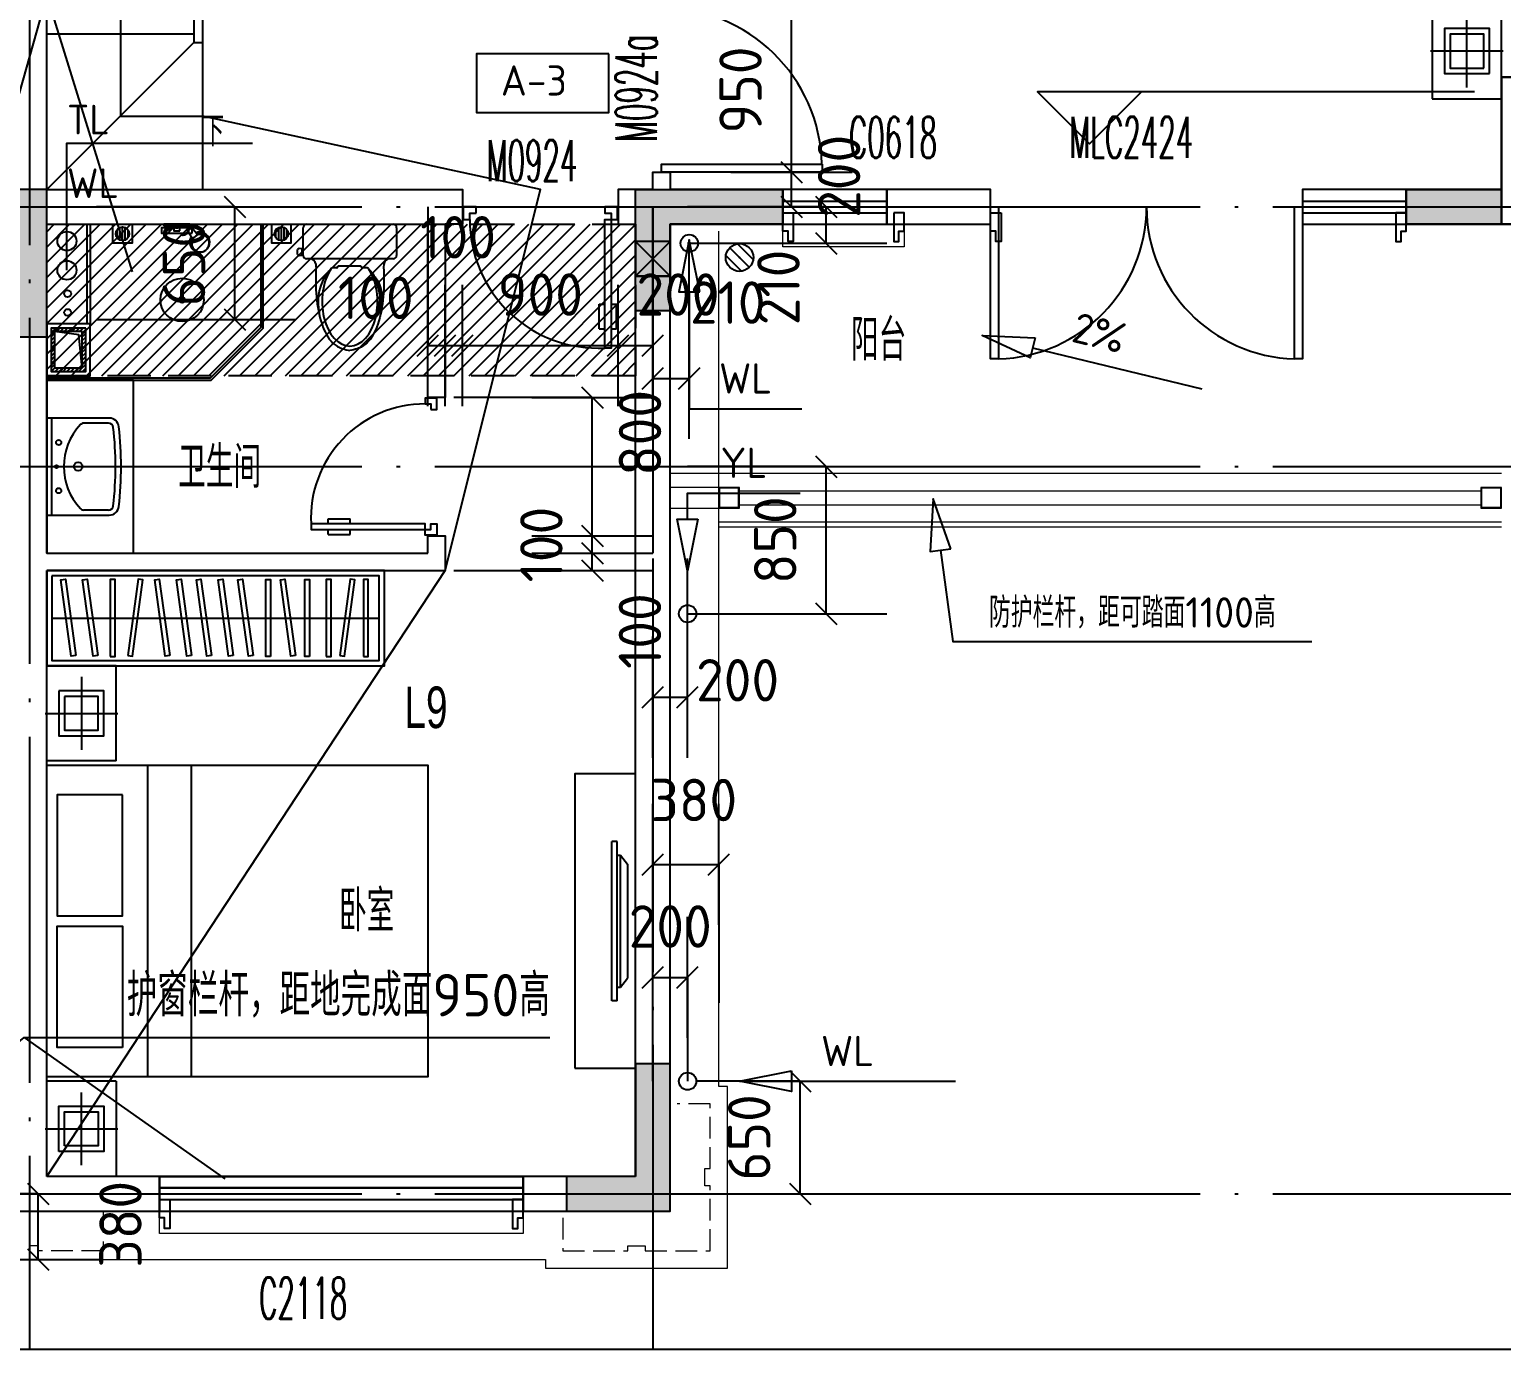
# Model space of a CAD drawing. Header units: millimetres. Extents: x -133666 to 228300, y -346623 to 180165.
# Drawn here: x -46955 to -38455, y -119190 to -111564 of the extents above; entities that cross this region are included whole.
import ezdxf
from ezdxf.enums import TextEntityAlignment as Align

# ---------------------------------------------------------------- set-up
doc = ezdxf.new("R2010")
doc.units = ezdxf.units.MM
doc.header["$LTSCALE"] = 1000
for name, pattern in [('__DASH', [0.35, 0.25, -0.1]), ('DASH', [0.35, 0.25, -0.1]), ('DOTE', [2.42, 2, -0.2, 0.02, -0.2])]:
    doc.linetypes.add(name, pattern=pattern)
doc.layers.get('0').update_dxf_attribs({"linetype": 'CONTINUOUS'})
doc.layers.add('0看线', color=9, linetype='CONTINUOUS', lineweight=0)
for name, color, linetype in [('0门窗套', 47, 'CONTINUOUS'), ('A-Lvtry', 5, 'CONTINUOUS'), ('AXIS_轴线_A', 1, 'DOTE'), ('COLU_柱墙_A', 2, 'CONTINUOUS'), ('COMP_栏杆_A', 163, 'CONTINUOUS'), ('DIM', 3, 'CONTINUOUS'), ('DIM_引注_A', 3, 'CONTINUOUS'), ('DIM_标注_A', 3, 'CONTINUOUS'), ('DIM_标高_A', 3, 'CONTINUOUS'), ('DIM_符号_A', 3, 'CONTINUOUS'), ('EQU_厨卫设备_A', 6, 'CONTINUOUS'), ('EQU_活动家具_A', 237, 'CONTINUOUS'), ('HATCH_通用填充_A', 251, 'CONTINUOUS'), ('LINE_投影线_A', 7, 'CONTINUOUS'), ('LINE_细线_A', 9, 'CONTINUOUS'), ('LVTRY', 6, 'CONTINUOUS'), ('M门窗标号', 1, 'CONTINUOUS'), ('PUB_DIM', 3, 'CONTINUOUS'), ('STAIR_楼电梯_A', 9, 'CONTINUOUS'), ('TEXT_房间名称_A', 6, 'CONTINUOUS'), ('TEXT_通用文字_A', 7, 'CONTINUOUS'), ('VPIPE-雨水', 4, 'DASH'), ('WALL_填充墙_A', 2, 'CONTINUOUS'), ('WIN_门窗_A', 4, 'CONTINUOUS'), ('洁具，厨具', 6, 'CONTINUOUS'), ('看线', 161, 'CONTINUOUS')]:
    doc.layers.add(name, color=color, linetype=linetype)
doc.styles.add('_TCH_DIM', font='SIMPLEX.shx', dxfattribs={"width": 0.7, "bigfont": 'GBCBIG.shx'})
doc.styles.add('_中哲汉字字母', font='ZZ中哲字母', dxfattribs={"width": 0.7, "bigfont": 'ZZ中哲汉字'})
doc.styles.add('CADReader_TextStyle', font='tssdeng.shx', dxfattribs={"height": 0.2, "bigfont": 'gbcbig.shx'})
pattern_1 = [(270, (-534399.222, -5503096.845), (15.875, -9e-15), [])]
pattern_2 = [(270, (-489761.783, -5390297.225), (15.875, -9e-15), [])]

# ---------------------------------------------------------------- blocks, each defined once
blk = doc.blocks.new('fhhrthrtjrtjrt')
at = {"layer": 'WALL_填充墙_A', "linetype": 'Continuous'}
for points in [[(-277440.3, 318201), (-277440.3, 322601)], [(-277640.3, 318401), (-278190.3, 318401), (-278190.3, 318201), (-277440.3, 318201)]]:
    blk.add_lwpolyline(points, dxfattribs=at)
blk = doc.blocks.new('h54j54j45j4m')
at = {"layer": 'TEXT_房间名称_A', "style": '_中哲汉字字母', "width": 0.7}
for s, p in [('阳台', (-281396.3, 317412.4)), ('卫生间', (-285281.7, 316677.5)), ('L9', (-283975.7, 315290.8)), ('卧室', (-284352.5, 314114.5))]:
    blk.add_text(s, height=240, dxfattribs=at).set_placement(p)
blk = doc.blocks.new('554y54y')
at = {"layer": 'M门窗标号', "style": '_TCH_DIM', "width": 0.494118}
blk.add_text('M0924a', height=238, rotation=90, dxfattribs=at).set_placement((-282517.5, 318676.2))
for s, p in [('C0618', (-281409, 318583.9)), ('MLC2424', (-280136.4, 318583.9)), ('M0924', (-283500.4, 318449.2)), ('C2118', (-284814.4, 311879.1))]:
    blk.add_text(s, height=238, dxfattribs=at).set_placement(p)
blk = doc.blocks.new('mct-tl')
at = {"layer": '0门窗套'}
blk.add_lwpolyline([(60, 0), (60, -166.7), (30, -166.7), (30, -106.7), (0, -106.7), (0, 0), (60, 0)], dxfattribs=at)
blk = doc.blocks.new('A$C5BD04A55')
at = {"layer": '0看线'}
for points in [[(2900, 5990), (2900, 5900), (3600, 5900), (3600, 5990)], [(7950, 50), (4970, 50), (4970, 0), (3920, 0), (3920, 1050), (3970, 1050), (3970, 5990)], [(5100, 396.7), (5100, 200), (7200, 200), (7200, 396.7)]]:
    blk.add_lwpolyline(points, dxfattribs=at)
at = {"layer": '0看线', "linetype": 'DASH', "ltscale": 0.5}
for points in [[(4870, 290), (4870, 100), (4495, 100), (4495, 130), (4395, 130), (4395, 100), (4020, 100), (4020, 475), (4050, 475), (4050, 575), (4020, 575), (4020, 950), (4210, 950)], [(7525, 330), (7525, 100), (7900, 100), (7900, 130), (7950, 130)]]:
    blk.add_lwpolyline(points, dxfattribs=at)
at = {"layer": '0门窗套'}
for p in [(0, 6096.7), (5100, 396.7)]:
    blk.add_blockref('mct-tl', p, dxfattribs=at)
at = {"layer": '0门窗套', "extrusion": (0, 0, -1), "zscale": -1}
for p in [(-2400, 6096.7), (-3600, 6096.7), (-7200, 396.7)]:
    blk.add_blockref('mct-tl', p, dxfattribs=at)
at = {"layer": '0门窗套', "extrusion": (0, 0, -1), "xscale": -1, "zscale": -1}
blk.add_blockref('mct-tl', (-2900, 6096.7), dxfattribs=at)
blk = doc.blocks.new('A$C2E3860E6')
at = {"layer": 'HATCH_通用填充_A'}
h = blk.add_hatch(color=256, dxfattribs=at)
h.dxf.hatch_style = 1
h.paths.add_polyline_path([(39600, 200), (40000, 200), (40000, 0), (39400, 0), (39400, 850), (39600, 850)])
h.paths.add_polyline_path([(46600, 200), (46200, 200), (46200, 0), (46800, 0), (46800, 850), (46600, 850)])
h.paths.add_polyline_path([(22400, 200), (22800, 200), (22800, 0), (22200, 0), (22200, 850), (22400, 850)])
h.paths.add_polyline_path([(29400, 200), (29000, 200), (29000, 0), (29600, 0), (29600, 850), (29400, 850)])
h.paths.add_polyline_path([(41950, 15750), (41450, 15750), (41450, 15350), (41950, 15350)])
h.paths.add_polyline_path([(44750, 15750), (44250, 15750), (44250, 15350), (44750, 15350)])
h.paths.add_polyline_path([(38600, 9900), (38600, 10750), (38800, 10750), (38800, 9900)])
h.paths.add_polyline_path([(47600, 9900), (47600, 10750), (47400, 10750), (47400, 9900)])
h.paths.add_polyline_path([(41950, 17300), (41450, 17300), (41450, 16900), (41950, 16900)])
h.paths.add_polyline_path([(44750, 17300), (44250, 17300), (44250, 16900), (44750, 16900)])
h.paths.add_polyline_path([(40800, 13600), (40300, 13600), (40300, 13200), (40800, 13200)])
h.paths.add_polyline_path([(45900, 13600), (45400, 13600), (45400, 13200), (45900, 13200)])
h.paths.add_polyline_path([(35700, 11700), (35700, 11200), (35500, 11200), (35500, 11900), (36350, 11900), (36350, 11700)])
h.paths.add_polyline_path([(34600, 9900), (34600, 8450), (34400, 8450), (34400, 10100), (34600, 10100)])
h.paths.add_polyline_path([(35150, 5900), (34600, 5900), (34600, 6550), (34400, 6550), (34400, 5700), (35150, 5700)])
h.paths.add_polyline_path([(43200, 5900), (43000, 5900), (43000, 5050), (43200, 5050)])
h.paths.add_polyline_path([(43850, 11700), (43850, 11300), (44050, 11300), (44050, 11900), (42150, 11900), (42150, 9900), (44050, 9900), (44050, 10500), (43850, 10500), (43850, 10100), (42350, 10100), (42350, 11700)])
h.paths.add_polyline_path([(50500, 11700), (50500, 11200), (50700, 11200), (50700, 11900), (49850, 11900), (49850, 11700)])
h.paths.add_polyline_path([(51600, 9900), (51600, 8450), (51800, 8450), (51800, 10100), (51600, 10100)])
h.paths.add_polyline_path([(51050, 5900), (51600, 5900), (51600, 6550), (51800, 6550), (51800, 5700), (51050, 5700)])
h.paths.add_polyline_path([(24750, 15750), (24250, 15750), (24250, 15350), (24750, 15350)])
h.paths.add_polyline_path([(27550, 15750), (27050, 15750), (27050, 15350), (27550, 15350)])
h.paths.add_polyline_path([(21400, 9900), (21400, 10750), (21600, 10750), (21600, 9900)])
h.paths.add_polyline_path([(30400, 9900), (30400, 10750), (30200, 10750), (30200, 9900)])
h.paths.add_polyline_path([(24750, 17300), (24250, 17300), (24250, 16900), (24750, 16900)])
h.paths.add_polyline_path([(27550, 17300), (27050, 17300), (27050, 16900), (27550, 16900)])
h.paths.add_polyline_path([(23600, 13600), (23100, 13600), (23100, 13200), (23600, 13200)])
h.paths.add_polyline_path([(28700, 13600), (28200, 13600), (28200, 13200), (28700, 13200)])
h.paths.add_polyline_path([(18500, 11700), (18500, 11200), (18300, 11200), (18300, 11900), (19150, 11900), (19150, 11700)])
h.paths.add_polyline_path([(17400, 9900), (17400, 8450), (17200, 8450), (17200, 10100), (17400, 10100)], flags=17)
h.paths.add_polyline_path([(17950, 5900), (17400, 5900), (17400, 6550), (17200, 6550), (17200, 5700), (17950, 5700)])
h.paths.add_polyline_path([(26000, 5900), (25800, 5900), (25800, 5050), (26000, 5050)])
h.paths.add_polyline_path([(25150, 11700), (25150, 11300), (24950, 11300), (24950, 11900), (26850, 11900), (26850, 9900), (24950, 9900), (24950, 10500), (25150, 10500), (25150, 10100), (26650, 10100), (26650, 11700)])
h.paths.add_polyline_path([(33300, 11700), (33300, 11200), (33500, 11200), (33500, 11900), (32650, 11900), (32650, 11700)])
h.paths.add_polyline_path([(34400, 9900), (34400, 8450), (34600, 8450), (34600, 10100), (34400, 10100)])
h.paths.add_polyline_path([(33850, 5900), (34400, 5900), (34400, 6550), (34600, 6550), (34600, 5700), (33850, 5700)])
h.paths.add_polyline_path([(9850, 15750), (10350, 15750), (10350, 15350), (9850, 15350)])
h.paths.add_polyline_path([(7050, 15750), (7550, 15750), (7550, 15350), (7050, 15350)])
h.paths.add_polyline_path([(13200, 9900), (13200, 10750), (13000, 10750), (13000, 9900)])
h.paths.add_polyline_path([(4200, 9900), (4200, 10750), (4400, 10750), (4400, 9900)])
h.paths.add_polyline_path([(9850, 17300), (10350, 17300), (10350, 16900), (9850, 16900)])
h.paths.add_polyline_path([(7050, 17300), (7550, 17300), (7550, 16900), (7050, 16900)])
h.paths.add_polyline_path([(11000, 13600), (11500, 13600), (11500, 13200), (11000, 13200)])
h.paths.add_polyline_path([(5900, 13600), (6400, 13600), (6400, 13200), (5900, 13200)])
h.paths.add_polyline_path([(16100, 11700), (16100, 11200), (16300, 11200), (16300, 11900), (15450, 11900), (15450, 11700)])
h.paths.add_polyline_path([(5200, 200), (5600, 200), (5600, 0), (5000, 0), (5000, 850), (5200, 850)])
h.paths.add_polyline_path([(17200, 9900), (17200, 8450), (17400, 8450), (17400, 10100), (17200, 10100)])
h.paths.add_polyline_path([(16650, 5900), (17200, 5900), (17200, 6550), (17400, 6550), (17400, 5700), (16650, 5700)])
h.paths.add_polyline_path([(12200, 200), (11800, 200), (11800, 0), (12400, 0), (12400, 850), (12200, 850)])
h.paths.add_polyline_path([(8600, 5900), (8800, 5900), (8800, 5050), (8600, 5050)])
h.paths.add_polyline_path([(9450, 11700), (9450, 11300), (9650, 11300), (9650, 11900), (7750, 11900), (7750, 9900), (9650, 9900), (9650, 10500), (9450, 10500), (9450, 10100), (7950, 10100), (7950, 11700)])
h.paths.add_polyline_path([(1300, 11700), (1300, 11200), (1100, 11200), (1100, 11900), (1950, 11900), (1950, 11700)])
h.paths.add_polyline_path([(200, 9900), (200, 8450), (0, 8450), (0, 10100), (200, 10100)])
h.paths.add_polyline_path([(750, 5900), (200, 5900), (200, 6550), (0, 6550), (0, 5700), (750, 5700)])
edge = h.paths.add_edge_path()
edge.add_line((38750, 5900), (38750, 5700))
edge.add_line((38750, 5700), (39400, 5700))
edge.add_line((39400, 5700), (39400, 5200))
edge.add_line((39400, 5200), (39600, 5200))
edge.add_line((39600, 5200), (39600, 5900))
edge.add_line((39600, 5900), (38750, 5900))
edge.add_line((47450, 5900), (47450, 5700))
edge.add_line((47450, 5700), (46800, 5700))
edge.add_line((46800, 5700), (46800, 5200))
edge.add_line((46800, 5200), (46600, 5200))
edge.add_line((46600, 5200), (46600, 5900))
edge.add_line((46600, 5900), (47450, 5900))
edge.add_line((21550, 5900), (21550, 5700))
edge.add_line((21550, 5700), (22200, 5700))
edge.add_line((22200, 5700), (22200, 5200))
edge.add_line((22200, 5200), (22400, 5200))
edge.add_line((22400, 5200), (22400, 5900))
edge.add_line((22400, 5900), (21550, 5900))
edge.add_line((30250, 5900), (30250, 5700))
edge.add_line((30250, 5700), (29600, 5700))
edge.add_line((29600, 5700), (29600, 5200))
edge.add_line((29600, 5200), (29400, 5200))
edge.add_line((29400, 5200), (29400, 5900))
edge.add_line((29400, 5900), (30250, 5900))
edge.add_line((13050, 5900), (13050, 5700))
edge.add_line((13050, 5700), (12400, 5700))
edge.add_line((12400, 5700), (12400, 5200))
edge.add_line((12400, 5200), (12200, 5200))
edge.add_line((12200, 5200), (12200, 5900))
edge.add_line((12200, 5900), (13050, 5900))
edge.add_line((4350, 5900), (4350, 5700))
edge.add_line((4350, 5700), (5000, 5700))
edge.add_line((5000, 5700), (5000, 5200))
edge.add_line((5000, 5200), (5200, 5200))
edge.add_line((5200, 5200), (5200, 5900))
edge.add_line((5200, 5900), (4350, 5900))
h = blk.add_hatch(color=256, dxfattribs=at)
h.dxf.hatch_style = 1
h.paths.add_polyline_path([(22200, 5200), (22400, 5200), (22400, 5900), (21550, 5900), (21550, 5700), (22200, 5700)])
h.paths.add_polyline_path([(29400, 5900), (29400, 5200), (29600, 5200), (29600, 5700), (30250, 5700), (30250, 5900)])
h.paths.add_polyline_path([(34600, 9900), (34600, 10100), (34400, 10100), (34400, 8450), (34600, 8450)])
h.paths.add_polyline_path([(33850, 5700), (34400, 5700), (34400, 5900), (33850, 5900)])
h.paths.add_polyline_path([(39600, 5900), (38750, 5900), (38750, 5700), (39400, 5700), (39400, 5200), (39600, 5200)])
h.paths.add_polyline_path([(46800, 5700), (47450, 5700), (47450, 5900), (46600, 5900), (46600, 5200), (46800, 5200)])
at = {"layer": 'COLU_柱墙_A'}
for points in [[(33850, 5900), (34400, 5900), (34400, 6550), (34600, 6550), (34600, 5700), (33850, 5700), (33850, 5900)], [(35150, 5900), (34600, 5900), (34600, 6550), (34400, 6550), (34400, 5700), (35150, 5700), (35150, 5900)], [(26000, 5900), (25800, 5900), (25800, 5050), (26000, 5050), (26000, 5900)], [(30250, 5900), (30250, 5700), (29600, 5700), (29600, 5200), (29400, 5200), (29400, 5900), (30250, 5900)], [(29400, 200), (29000, 200), (29000, 0), (29600, 0), (29600, 850), (29400, 850), (29400, 200)]]:
    blk.add_lwpolyline(points, dxfattribs=at)
blk = doc.blocks.new('hj54j54j54')
at = {"layer": 'DIM_标注_A', "linetype": 'Continuous'}
for points in [[(372661.7, 374971.4), (372661.7, 375671.4)], [(372861.7, 374971.4), (372861.7, 375671.4)], [(372599.9, 375259.6), (372723.6, 375383.3)], [(372799.9, 375259.6), (372923.6, 375383.3)], [(372661.7, 374721.4), (372661.7, 375321.4), (372861.7, 375321.4), (372861.7, 374721.4)], [(373449.9, 374783.3), (373573.6, 374659.6)], [(372911.7, 374071.4), (373511.7, 374071.4), (373511.7, 374721.4), (372911.7, 374721.4)], [(373161.7, 374721.4), (373861.7, 374721.4)], [(373449.9, 374133.3), (373573.6, 374009.6)], [(373161.7, 374071.4), (373861.7, 374071.4)]]:
    blk.add_lwpolyline(points, dxfattribs=at)
at = {"layer": 'DIM_符号_A', "linetype": 'Continuous'}
for points in [[(373461.7, 374781.4), (373461.7, 374661.4), (373161.7, 374721.4), (373461.7, 374781.4)], [(373461.7, 374721.4), (374409.4, 374721.4)]]:
    blk.add_lwpolyline(points, dxfattribs=at)
at = {"layer": 'VPIPE-雨水', "linetype": 'Continuous'}
blk.add_circle((372861.7, 374721.4), 50, dxfattribs=at)
at = {"layer": 'DIM_标注_A', "color": 7, "style": 'CADReader_TextStyle'}
for s, rotation, p in [('200', 360.00001, (372761.7, 375615.4)), ('650', 449.99999, (373217.7, 374396.4))]:
    blk.add_text(s, height=245, rotation=rotation, dxfattribs=at).set_placement(p, align=Align.MIDDLE)
at = {"layer": 'DIM_符号_A', "color": 7, "style": 'CADReader_TextStyle'}
blk.add_text('WL', height=175, dxfattribs=at).set_placement((373785.6, 374896.4), align=Align.MIDDLE)
blk = doc.blocks.new('J54J6K6K')
at = {"layer": 'DIM_引注_A', "linetype": 'Continuous'}
blk.add_lwpolyline([(-286490.3, 317926), (-286040.3, 319521), (-285547.9, 317926)], dxfattribs=at)
at = {"layer": 'DIM_标注_A', "linetype": 'Continuous'}
for points in [[(-282540.3, 318301), (-281740.3, 318301), (-281740.3, 319641), (-282540.3, 319641)], [(-282090.3, 318501.5), (-281390.3, 318501.5)], [(-281802.2, 318563.3), (-281678.4, 318439.6)], [(-285015.7, 318362.9), (-284891.9, 318239.2)], [(-281802.2, 318362.9), (-281678.4, 318239.2)], [(-281602.2, 318362.9), (-281478.4, 318239.2)], [(-285753.8, 317651), (-284953.8, 317651), (-284953.8, 318301), (-285753.8, 318301)], [(-285303.8, 318301), (-284603.8, 318301)], [(-283840.3, 318301), (-283840.3, 317501), (-282540.3, 317501), (-282540.3, 318301)], [(-282340.3, 318091), (-281540.3, 318091), (-281540.3, 318301), (-282340.3, 318301)], [(-282090.3, 318301), (-281390.3, 318301)], [(-281890.3, 318301), (-281190.3, 318301)], [(-282540.3, 318111), (-282540.3, 317311), (-282330.3, 317311), (-282330.3, 318111)], [(-281890.3, 318091), (-281190.3, 318091)], [(-281602.2, 318152.9), (-281478.4, 318029.2)], [(-283840.3, 317151), (-283840.3, 317851)], [(-283740.3, 317151), (-283740.3, 317851)], [(-283640.3, 317151), (-283640.3, 317851)], [(-282740.3, 317151), (-282740.3, 317851)], [(-282540.3, 317151), (-282540.3, 317851)], [(-285303.8, 317651), (-284603.8, 317651)], [(-285015.7, 317712.9), (-284891.9, 317589.2)], [(-282540.3, 316961), (-282540.3, 317661)], [(-282330.3, 316961), (-282330.3, 317661)], [(-283902.2, 317439.2), (-283778.4, 317562.9)], [(-283802.2, 317439.2), (-283678.4, 317562.9)], [(-283702.2, 317439.2), (-283578.4, 317562.9)], [(-282802.2, 317439.2), (-282678.4, 317562.9)], [(-282602.2, 317439.2), (-282478.4, 317562.9)], [(-282602.2, 317249.2), (-282478.4, 317372.9)], [(-282392.2, 317249.2), (-282268.4, 317372.9)], [(-282340.3, 315951.5), (-281540.3, 315951.5), (-281540.3, 316801), (-282340.3, 316801)], [(-281890.3, 316801), (-281190.3, 316801)], [(-281602.2, 316862.9), (-281478.4, 316739.2)], [(-282540.3, 316269.5), (-282540.3, 315469.5), (-282340.3, 315469.5), (-282340.3, 316269.5)], [(-281890.3, 315951.5), (-281190.3, 315951.5)], [(-281602.2, 316013.4), (-281478.4, 315889.7)], [(-282540.3, 315119.5), (-282540.3, 315819.5)], [(-282340.3, 315119.5), (-282340.3, 315819.5)], [(-282602.2, 315407.7), (-282478.4, 315531.4)], [(-282402.2, 315407.7), (-282278.4, 315531.4)], [(-282540.3, 314153.5), (-282540.3, 314853.5)], [(-282160.3, 314153.5), (-282160.3, 314853.5)], [(-282602.2, 314441.7), (-282478.4, 314565.4)], [(-282540.3, 313703.5), (-282540.3, 314503.5), (-282160.3, 314503.5), (-282160.3, 313703.5)], [(-282222.2, 314441.7), (-282098.4, 314565.4)], [(-286152.2, 312662.9), (-286028.4, 312539.2)], [(-286890.3, 312221), (-286090.3, 312221), (-286090.3, 312601), (-286890.3, 312601)], [(-286440.3, 312601), (-285740.3, 312601)], [(-286440.3, 312221), (-285740.3, 312221)], [(-286152.2, 312282.9), (-286028.4, 312159.2)]]:
    blk.add_lwpolyline(points, dxfattribs=at)
at = {"layer": 'DIM_标高_A', "linetype": 'Continuous'}
blk.add_lwpolyline([(-277795.6, 318966.1), (-280319.8, 318966.1), (-280019.8, 318666.1), (-279719.8, 318966.1)], dxfattribs=at)
at = {"layer": 'DIM_符号_A', "linetype": 'Continuous'}
for points in [[(-285923.8, 317935), (-285923.8, 318668.5), (-284852.8, 318668.5)], [(-285923.8, 318301), (-284852.8, 318301)], [(-282270.3, 317811), (-282330.3, 318111), (-282390.3, 317811), (-282270.3, 317811)], [(-282330.3, 317811), (-282330.3, 317135.6), (-281680.3, 317135.6)], [(-280333.6, 317545.2), (-280361.8, 317428.6), (-280639.2, 317557.6), (-280333.6, 317545.2)], [(-280347.7, 317486.9), (-279370.5, 317250.1)], [(-282340.3, 316498.5), (-282340.3, 316648.5), (-281690.3, 316648.5)], [(-280821, 316326.5), (-280921.3, 316615.5), (-280939.8, 316310.2), (-280821, 316326.5)], [(-282280.3, 316498.5), (-282340.3, 316198.5), (-282400.3, 316498.5), (-282280.3, 316498.5)], [(-280880.4, 316318.3), (-280807.8, 315790.1), (-278736.3, 315790.1)], [(-287174, 312686.5), (-286170, 313503.1), (-285012.3, 312686.5)], [(-286170, 313503.1), (-283135.5, 313503.1)]]:
    blk.add_lwpolyline(points, dxfattribs=at)
at = {"layer": 'PUB_DIM', "linetype": 'Continuous'}
for points in [[(-282952.2, 317262.9), (-282828.4, 317139.2)], [(-283690.3, 316201), (-282890.3, 316201), (-282890.3, 317201), (-283690.3, 317201)], [(-283240.3, 317201), (-282540.3, 317201)], [(-282952.2, 316462.9), (-282828.4, 316339.2)], [(-283240.3, 316401), (-282540.3, 316401)], [(-283240.3, 316301), (-282540.3, 316301)], [(-282952.2, 316362.9), (-282828.4, 316239.2)], [(-283240.3, 316201), (-282540.3, 316201)], [(-282952.2, 316262.9), (-282828.4, 316139.2)]]:
    blk.add_lwpolyline(points, dxfattribs=at)
at = {"layer": 'VPIPE-雨水', "linetype": 'Continuous'}
for centre in [(-282330.3, 318091), (-282340.3, 315951.5)]:
    blk.add_circle(centre, 50, dxfattribs=at)
at = {"layer": 'DIM_标注_A', "color": 7, "style": 'CADReader_TextStyle'}
for s, rotation, p in [('950', 90, (-282034.3, 318976.5)), ('200', 90, (-281465.3, 318478.1)), ('100', 360.00001, (-283665.3, 318126)), ('650', 90, (-285247.8, 317976)), ('210', 90, (-281815.3, 317836)), ('900', 360.00001, (-283190.3, 317795)), ('200', 360.00001, (-282395.3, 317795)), ('100', 360.00001, (-284140.3, 317776)), ('210', 360.00001, (-282108.3, 317748.6)), ('850', 90, (-281834.3, 316376.3)), ('200', 360.00001, (-282051.3, 315567.1)), ('380', 360.00001, (-282304.3, 314875.6)), ('380', 449.99999, (-285614.8, 312424.6))]:
    blk.add_text(s, height=245, rotation=rotation, dxfattribs=at).set_placement(p, align=Align.MIDDLE)
at = {"layer": 'DIM_符号_A', "style": 'CADReader_TextStyle'}
for s, p in [('TL', (-285923.8, 318668.5)), ('WL', (-285923.8, 318301))]:
    blk.add_text(s, height=171.5, dxfattribs=at).set_placement(p, align=Align.BOTTOM_LEFT)
at = {"layer": 'DIM_符号_A', "color": 7, "style": 'CADReader_TextStyle'}
blk.add_text('2%%%', height=175, rotation=-13.62376, dxfattribs=at).set_placement((-279963.7, 317573.9), align=Align.MIDDLE)
for s, p in [('WL', (-282005.3, 317310.6)), ('YL', (-282015.3, 316823.5)), ('防护栏杆，距可踏面1100高', (-279772, 315965.1))]:
    blk.add_text(s, height=175, dxfattribs=at).set_placement(p, align=Align.MIDDLE)
blk.add_text('护窗栏杆，距地完成面950高', height=245, dxfattribs=at).set_placement((-283135.5, 313870.6), align=Align.TOP_RIGHT)
at = {"layer": 'PUB_DIM', "color": 7, "style": 'CADReader_TextStyle'}
for s, p in [('800', (-282615.3, 316995.9)), ('100', (-283184.3, 316351)), ('100', (-282615.3, 315851))]:
    blk.add_text(s, height=245, rotation=90, dxfattribs=at).set_placement(p, align=Align.MIDDLE)
blk = doc.blocks.new('座便')
for p, q in [((-270, -200), (-270, -40)), ((-250, -20), (250, -20)), ((270, -40), (270, -200)), ((-270, -162.3), (-292.7, -160.5)), ((-270, -162.3), (-292.7, -160.5)), ((-276.1, -198.8), (-276.1, -161.8)), ((-276.1, -198.8), (-276.1, -161.8)), ((-303.5, -170.5), (-303.5, -190.2)), ((-303.5, -170.5), (-303.5, -190.2)), ((-292.7, -200.1), (-270, -198.4)), ((-292.7, -200.1), (-270, -198.4)), ((-221.7, -220), (-250, -220)), ((221.7, -220), (-221.7, -220)), ((221.7, -220), (-221.7, -220)), ((250, -220), (221.7, -220)), ((-77.3, -272.6), (-100.5, -272.6)), ((-77.3, -272.6), (-100.5, -272.6)), ((-69.3, -262), (-69.3, -264.6)), ((65.1, -262), (-69.3, -262)), ((-69.3, -262), (-69.3, -264.6)), ((65.1, -262), (-69.3, -262)), ((65.1, -264.6), (65.1, -262)), ((65.1, -264.6), (65.1, -262)), ((100.5, -272.6), (73.1, -272.6)), ((100.5, -272.6), (73.1, -272.6))]:
    blk.add_line(p, q)
for centre, radius, start, end in [((-250, -40), 20, 90, 180), ((250, -40), 20, 0, 90), ((250, -40), 20, 0, 90), ((-293.5, -170.5), 10, 85.56158, 180), ((-293.5, -170.5), 10, 85.56158, 180), ((-293.5, -190.2), 10, 180, 274.43842), ((-293.5, -190.2), 10, 180, 274.43842), ((-250, -200), 20, 180, 270), ((-238.3, -260.4), 43.7, 351.37849, 67.65047), ((238.3, -260.4), 43.7, 112.34953, 188.62151), ((250, -200), 20, 270, 0), ((-100.5, -280.6), 8, 90, 145.22779), ((-100.5, -280.6), 8, 90, 145.22779), ((-77.3, -264.6), 8, 270, 0), ((-77.3, -264.6), 8, 270, 0), ((73.1, -264.6), 8, 180, 270), ((73.1, -264.6), 8, 180, 270), ((100.5, -280.6), 8, 34.77221, 90), ((100.5, -280.6), 8, 34.77221, 90)]:
    blk.add_arc(centre, radius, start, end)
blk.add_ellipse((0, -466.8), major_axis=(0, 256.5), ratio=0.624298, start_param=0.73236, end_param=5.550825)
for points, knots in [([(-195.1, -266.9), (-196.6, -324.4), (-199.4, -436.2), (-170.6, -586.5), (-119.1, -698.5), (-49.6, -739.9), (-14.2, -746.4), (0, -749)], [0, 0, 0, 0, 171.873008, 333.949451, 459.747669, 524.048243, 567.39816, 567.39816, 567.39816, 567.39816]), ([(-107.1, -276), (-116.1, -285.9), (-144.6, -317.3), (-174.9, -382.8), (-187.7, -466.4), (-179.2, -520.4), (-175, -546.4)], [0, 0, 0, 0, 40.186691, 126.909564, 211.63779, 290.070492, 290.070492, 290.070492, 290.070492]), ([(-107.1, -276), (-116.1, -285.9), (-144.6, -317.3), (-174.9, -382.8), (-187.7, -466.4), (-179.2, -520.4), (-175, -546.4)], [0, 0, 0, 0, 40.186691, 126.909564, 211.63779, 290.070492, 290.070492, 290.070492, 290.070492]), ([(195.1, -266.9), (196.6, -324.4), (199.4, -436.2), (170.6, -586.5), (119.1, -698.5), (49.6, -739.9), (14.2, -746.4), (0, -749)], [0, 0, 0, 0, 171.873008, 333.949451, 459.747669, 524.048243, 567.39816, 567.39816, 567.39816, 567.39816]), ([(107.1, -276), (116.1, -285.9), (144.6, -317.3), (174.9, -382.8), (187.7, -466.4), (179.2, -520.4), (175, -546.4)], [0, 0, 0, 0, 40.186691, 126.909564, 211.63779, 290.070492, 290.070492, 290.070492, 290.070492]), ([(107.1, -276), (116.1, -285.9), (144.6, -317.3), (174.9, -382.8), (187.7, -466.4), (179.2, -520.4), (175, -546.4)], [0, 0, 0, 0, 40.186691, 126.909564, 211.63779, 290.070492, 290.070492, 290.070492, 290.070492])]:
    blk.add_open_spline(points, degree=3, knots=knots)
blk = doc.blocks.new('shower1')
for points in [[(-51.4, -88.6), (-21.4, -88.6), (-21.4, 88.6), (-51.4, 88.6)], [(-37.2, -17.3), (-8, -17.3), (-8, 17.3), (-37.2, 17.3)], [(-21.4, -6.1), (0, -6.1), (0, 6.8), (-21.4, 6.8)], [(-8, -75), (0, -75), (0, 75), (-8, 75)]]:
    blk.add_lwpolyline(points, close=True)
for points in [[(-37.9, -62.1), (-84.5, -93.6)], [(-19.9, -89), (-61.8, -121.8)]]:
    blk.add_lwpolyline(points)
for centre, radius, start, end in [((-103.4, -132.6), 58, 56.12168, 20.8953), ((-105.6, -133.5), 55.7, 56.56803, 19.51592), ((-41.6, -84.6), 17.1, 318.96713, 109.91341), ((-33, -78.3), 16.9, 320.84423, 107.65607), ((-109.7, -137.1), 50.3, 59.93566, 17.69043), ((-117.8, -143.6), 60.1, 21.2546, 56.37155)]:
    blk.add_arc(centre, radius, start, end)
for points, knots in [([(-47.4, -68.5), (-59.3, -51.6), (-74.7, -29.7), (-56.1, -27.5), (-51.4, -27.2)], [0, 0, 0, 0, 41.956528, 54.187933, 54.187933, 54.187933, 54.187933]), ([(-46.4, -58.9), (-56.4, -46.3), (-70, -29.4), (-55.7, -31.5), (-51.4, -32.5)], [0, 0, 0, 0, 30.927195, 41.70808, 41.70808, 41.70808, 41.70808])]:
    blk.add_open_spline(points, degree=3, knots=knots)
blk = doc.blocks.new('A$C5CA51191')
at = {"layer": 'EQU_活动家具_A'}
for p, q in [((3000, 2400), (3000, 2950)), ((3000, 2950), (3400, 2950)), ((3200, 2885), (3200, 2465)), ((3410, 2675), (2990, 2675)), ((3000, 2400), (3400, 2400)), ((2565.9, 2375), (2565.9, 575)), ((2817.7, 2375), (2817.7, 575)), ((107.1, 1015), (107.1, 1935)), ((107.1, 1935), (137.1, 1935)), ((137.1, 1015), (137.1, 1935)), ((137.1, 1015), (137.1, 1935)), ((88.2, 1856.2), (46.4, 1804.4)), ((46.4, 1804.4), (46.4, 1145.6)), ((88.2, 1093.8), (88.2, 1856.2)), ((107.1, 1856.2), (88.2, 1856.2)), ((88.2, 1093.8), (46.4, 1145.6)), ((107.1, 1093.8), (88.2, 1093.8)), ((107.1, 1015), (137.1, 1015)), ((3000, 550), (3400, 550)), ((3000, 550), (3000, 0)), ((3200, 65), (3200, 485)), ((3410, 275), (2990, 275)), ((3000, 0), (3400, 0))]:
    blk.add_line(p, q, dxfattribs=at)
for points in [[(3330, 2805), (3330, 2545), (3070, 2545), (3070, 2805)], [(350, 625), (0, 625), (0, 2325), (350, 2325)], [(3400, 575), (3400, 2375), (1200, 2375), (1200, 575)], [(2962.9, 2204.9), (3339.3, 2204.9), (3339.3, 1504.6), (2962.9, 1504.6)], [(2962.9, 745.1), (3339.3, 745.1), (3339.3, 1445.4), (2962.9, 1445.4)], [(3330, 145), (3330, 405), (3070, 405), (3070, 145)]]:
    blk.add_lwpolyline(points, close=True, dxfattribs=at)
for points in [[(3297.5, 2772.5), (3297.5, 2577.5), (3102.5, 2577.5), (3102.5, 2772.5), (3297.5, 2772.5)], [(3297.5, 177.5), (3297.5, 372.5), (3102.5, 372.5), (3102.5, 177.5), (3297.5, 177.5)]]:
    blk.add_lwpolyline(points, dxfattribs=at)
blk = doc.blocks.new('A$C60E5526C')
at = {"layer": 'EQU_活动家具_A'}
blk.add_line((1920, 275), (30, 275), dxfattribs=at)
for points in [[(1950, 550), (1950, 0), (0, 0), (0, 550)], [(1920, 520), (1920, 30), (30, 30), (30, 520)], [(121.7, 53.5), (94.7, 53.5), (94.7, 498.5), (121.7, 498.5)], [(258.3, 59.7), (231.6, 56), (171.2, 496.9), (198, 500.5)], [(335.8, 53.5), (308.8, 53.5), (308.8, 498.5), (335.8, 498.5)], [(433.7, 53.5), (460.7, 53.5), (460.7, 498.5), (433.7, 498.5)], [(514.2, 59.7), (540.9, 56), (601.3, 496.9), (574.6, 500.5)], [(658.4, 53.5), (685.4, 53.5), (685.4, 498.5), (658.4, 498.5)], [(758.9, 59.7), (785.6, 56), (846, 496.9), (819.3, 500.5)], [(873.6, 59.7), (900.4, 56), (960.8, 496.9), (934, 500.5)], [(999.3, 59.7), (1026.1, 56), (1086.4, 496.9), (1059.7, 500.5)], [(1114.1, 59.7), (1140.8, 56), (1201.2, 496.9), (1174.4, 500.5)], [(1239.7, 59.7), (1266.5, 56), (1326.9, 496.9), (1300.1, 500.5)], [(1482.5, 59.7), (1455.8, 56), (1395.4, 496.9), (1422.1, 500.5)], [(1583, 53.5), (1556, 53.5), (1556, 498.5), (1583, 498.5)], [(1656, 59.7), (1682.8, 56), (1743.2, 496.9), (1716.4, 500.5)], [(1781.7, 59.7), (1808.5, 56), (1868.8, 496.9), (1842.1, 500.5)]]:
    blk.add_lwpolyline(points, close=True, dxfattribs=at)
blk = doc.blocks.new('A$C43C32891')
at = {"layer": 'EQU_活动家具_A'}
for p, q in [((410, 2950), (10, 2950)), ((410, 2400), (410, 2950)), ((210, 2885), (210, 2465)), ((0, 2675), (420, 2675)), ((410, 2400), (10, 2400)), ((592.3, 2375), (592.3, 575)), ((844.1, 2375), (844.1, 575)), ((3019.3, 1015), (3019.3, 1935)), ((3019.3, 1015), (3019.3, 1935)), ((3049.3, 1935), (3019.3, 1935)), ((3049.3, 1015), (3049.3, 1935)), ((3049.3, 1856.2), (3068.2, 1856.2)), ((3068.2, 1093.8), (3068.2, 1856.2)), ((3068.2, 1856.2), (3110, 1804.4)), ((3110, 1804.4), (3110, 1145.6)), ((3068.2, 1093.8), (3110, 1145.6)), ((3049.3, 1093.8), (3068.2, 1093.8)), ((3049.3, 1015), (3019.3, 1015)), ((410, 550), (10, 550)), ((410, 550), (410, 0)), ((210, 65), (210, 485)), ((0, 275), (420, 275)), ((410, 0), (10, 0))]:
    blk.add_line(p, q, dxfattribs=at)
for points in [[(80, 2805), (80, 2545), (340, 2545), (340, 2805)], [(10, 575), (10, 2375), (2210, 2375), (2210, 575)], [(447.1, 2204.9), (70.7, 2204.9), (70.7, 1504.6), (447.1, 1504.6)], [(447.1, 745.1), (70.7, 745.1), (70.7, 1445.4), (447.1, 1445.4)], [(80, 145), (80, 405), (340, 405), (340, 145)]]:
    blk.add_lwpolyline(points, close=True, dxfattribs=at)
for points in [[(112.5, 2772.5), (112.5, 2577.5), (307.5, 2577.5), (307.5, 2772.5), (112.5, 2772.5)], [(112.5, 177.5), (112.5, 372.5), (307.5, 372.5), (307.5, 177.5), (112.5, 177.5)]]:
    blk.add_lwpolyline(points, dxfattribs=at)
blk = doc.blocks.new('B20190322101948')
at = {"layer": 'EQU_厨卫设备_A'}
h = blk.add_hatch(dxfattribs=at)
h.set_pattern_fill('ANSI31', color=256, scale=10, angle=225, style=0)
h.set_pattern_definition(pattern_2)
edge = h.paths.add_edge_path()
edge.add_arc((55, 55), 39.3, 0, 360, ccw=False)
h = blk.add_hatch(dxfattribs=at)
h.set_pattern_fill('ANSI31', color=256, scale=10, angle=225, style=0)
h.set_pattern_definition(pattern_2)
edge = h.paths.add_edge_path()
edge.add_arc((55, 55), 39.3, 0, 360, ccw=False)
blk.add_lwpolyline([(0, 110), (110, 110), (110, 0), (0, 0)], close=True, dxfattribs=at)
blk.add_circle((55, 55), 39.3, dxfattribs=at)
blk.add_circle((55, 55), 39.3, dxfattribs=at)

msp = doc.modelspace()

# ---------------------------------------------------------------- hatches: boundary and pattern name
at = {"layer": 'EQU_厨卫设备_A'}
h = msp.add_hatch(dxfattribs=at)
h.set_pattern_fill('ANSI31', color=256, scale=10, angle=225, style=0)
h.set_pattern_definition(pattern_1)
edge = h.paths.add_edge_path()
edge.add_arc((-46417.7, -112744.6), 39.3, 0, 360, ccw=False)
h = msp.add_hatch(dxfattribs=at)
h.set_pattern_fill('ANSI31', color=256, scale=10, angle=225, style=0)
h.set_pattern_definition(pattern_1)
edge = h.paths.add_edge_path()
edge.add_arc((-46417.7, -112744.6), 39.3, 0, 360, ccw=False)
at = {"layer": 'HATCH_通用填充_A'}
h = msp.add_hatch(dxfattribs=at)
h.set_pattern_fill('ANSI31', color=256, scale=500)
h.set_pattern_definition([(45, (-364950.27, -463708.57), (-44.194174, 44.194174), [])])
h.paths.add_polyline_path([(-43455, -113564.6), (-46855, -113564.6), (-46855, -112689.6), (-43455, -112689.6)])
at = {"layer": 'LVTRY', "ltscale": 5}
h = msp.add_hatch(dxfattribs=at)
h.set_pattern_fill('ANSI31', color=256, scale=10)
h.set_pattern_definition([(45, (-354973.08, -471210.715), (-11.22532015, 11.22532015), [])])
h.paths.add_polyline_path([(-46830, -113289.6), (-46830, -113539.6), (-46630, -113539.6), (-46630, -113289.6)])
h.paths.add_polyline_path([(-46810, -113309.6), (-46650, -113309.6), (-46650, -113519.6), (-46810, -113519.6)], flags=16)

# ---------------------------------------------------------------- linework, layer by layer
msp.add_lwpolyline([(-20255, -119189.6), (-73655, -119189.6), (-73655, -100899.6), (-20255, -100899.6)], close=True)
at = {"layer": '0看线'}
for points in [[(-38455, -114129.6), (-43255, -114129.6)], [(-42855, -114229.6), (-38575, -114229.6)], [(-42855, -114309.6), (-38575, -114309.6)], [(-38455, -114409.6), (-42975, -114409.6)], [(-38455, -114439.6), (-42975, -114439.6)]]:
    msp.add_lwpolyline(points, dxfattribs=at)
for points in [[(-42975, -114209.6), (-43255, -114209.6), (-43255, -114329.6), (-42975, -114329.6)], [(-42855, -114209.6), (-42975, -114209.6), (-42975, -114329.6), (-42855, -114329.6)], [(-42860, -114214.6), (-42970, -114214.6), (-42970, -114324.6), (-42860, -114324.6)], [(-38455, -114209.6), (-38575, -114209.6), (-38575, -114329.6), (-38455, -114329.6)], [(-38460, -114214.6), (-38570, -114214.6), (-38570, -114324.6), (-38460, -114324.6)]]:
    msp.add_lwpolyline(points, close=True, dxfattribs=at)
at = {"layer": 'AXIS_轴线_A', "linetype": 'DOTE'}
for p, q in [((-46955, -108389.6), (-46955, -119189.6)), ((-73655, -112589.6), (-20255, -112589.6)), ((-43355, -112589.6), (-43355, -119189.6)), ((-43355, -112589.6), (-43355, -119189.6)), ((-73655, -114089.6), (-20255, -114089.6)), ((-73655, -118289.6), (-20255, -118289.6))]:
    msp.add_line(p, q, dxfattribs=at)
at = {"layer": 'COMP_栏杆_A'}
msp.add_lwpolyline([(-44105, -118256.3), (-46205, -118256.3), (-46205, -118189.6), (-44105, -118189.6)], close=True, dxfattribs=at)
at = {"layer": 'DIM_符号_A', "linetype": 'Continuous'}
msp.add_lwpolyline([(-46430, -110410.3), (-46430, -112064.3), (-45955, -112064.6)], dxfattribs=at)
at = {"layer": 'EQU_厨卫设备_A'}
for p, q in [((-42843.7, -112960.8), (-42934.2, -112870.3)), ((-42798.5, -112938.2), (-42911.6, -112825.1)), ((-42775.9, -112892.9), (-42866.4, -112802.4))]:
    msp.add_line(p, q, dxfattribs=at)
for points in [[(-46855, -113577.6), (-45910, -113577.6), (-45617, -113284.6), (-45617, -112689.6)], [(-46855, -113589.6), (-45905, -113589.6), (-45605, -113289.6), (-45605, -112689.6)], [(-46623, -112689.6), (-46605, -112689.6), (-46605, -113264.6), (-46855, -113264.6)], [(-46623, -112689.6), (-46623, -112689.6), (-46623, -113264.6), (-46855, -113264.6)], [(-46355, -113814.6), (-46355, -113589.6), (-46855, -113589.6), (-46855, -114589.6), (-46355, -114589.6), (-46355, -113814.6)]]:
    msp.add_lwpolyline(points, dxfattribs=at)
msp.add_lwpolyline([(-46472.7, -112689.6), (-46362.7, -112689.6), (-46362.7, -112799.6), (-46472.7, -112799.6)], close=True, dxfattribs=at)
msp.add_lwpolyline([(-46472.7, -112689.6), (-46362.7, -112689.6), (-46362.7, -112799.6), (-46472.7, -112799.6)], close=True, dxfattribs=at)
for centre, radius in [((-46417.7, -112744.6), 39.3), ((-46417.7, -112744.6), 39.3), ((-46738.5, -112786.6), 55), ((-42855, -112881.6), 80), ((-46738.5, -112955.6), 55), ((-46073.5, -113126.7), 125), ((-46734.8, -113090.6), 20), ((-46073.5, -113126.7), 16), ((-46734.8, -113199.1), 20)]:
    msp.add_circle(centre, radius, dxfattribs=at)
msp.add_point((-42855, -112881.6), dxfattribs=at)
at = {"layer": 'LINE_投影线_A'}
for p, q in [((-43255, -112789.6), (-43455, -112789.6)), ((-43255, -112989.6), (-43455, -112989.6))]:
    msp.add_line(p, q, dxfattribs=at)
at = {"layer": 'LINE_投影线_A', "linetype": '__DASH'}
msp.add_lwpolyline([(-43455, -113564.6), (-46855, -113564.6), (-46855, -112689.6), (-43455, -112689.6)], close=True, dxfattribs=at)
at = {"layer": 'LINE_投影线_A'}
msp.add_lwpolyline([(-43255, -112789.6), (-43455, -112789.6), (-43455, -112989.6), (-43255, -112989.6)], close=True, dxfattribs=at)
for points in [[(-43255, -112989.6), (-43455, -112789.6)], [(-43255, -112789.6), (-43455, -112989.6)], [(-46650, -113519.6), (-46670.5, -113329.1), (-46810, -113309.6)]]:
    msp.add_lwpolyline(points, dxfattribs=at)
at = {"layer": 'LINE_细线_A'}
msp.add_lwpolyline([(-46855, -118189.6), (-44555, -114689.6), (-44005, -112489.6), (-45955, -112064.6)], dxfattribs=at)
at = {"layer": 'LVTRY', "ltscale": 5}
for points in [[(-46605, -113264.6), (-46855, -113264.6), (-46855, -113564.6), (-46605, -113564.6)], [(-46630, -113289.6), (-46830, -113289.6), (-46830, -113539.6), (-46630, -113539.6)], [(-46650, -113309.6), (-46810, -113309.6), (-46810, -113519.6), (-46650, -113519.6)]]:
    msp.add_lwpolyline(points, close=True, dxfattribs=at)
at = {"layer": 'STAIR_楼电梯_A'}
for p, q in [((-46005, -109369.6), (-46005, -111639.6)), ((-45955, -110481.6), (-45955, -111639.6)), ((-46855, -111589.6), (-46005, -111589.6)), ((-46005, -111639.6), (-46855, -112489.6)), ((-46005, -111639.6), (-45955, -111639.6)), ((-45955, -111639.6), (-45955, -112489.6))]:
    msp.add_line(p, q, dxfattribs=at)
at = {"layer": 'WALL_填充墙_A', "linetype": 'Continuous'}
for points in [[(-38455, -112489.6), (-38455, -108489.6)], [(-46855, -112489.6), (-46855, -109369.6)], [(-43355, -112489.6), (-43355, -112389.2), (-43255, -112389.2), (-43255, -112489.6)], [(-46855, -112489.6), (-44655, -112489.6)], [(-44655, -112489.6), (-44455, -112489.6), (-44455, -112689.6), (-44555, -112689.6)], [(-43355, -112489.6), (-43555, -112489.6), (-43555, -112689.6), (-43455, -112689.6)], [(-43255, -112689.6), (-42605, -112689.6), (-42605, -112489.6), (-43255, -112489.6)], [(-41405, -112689.6), (-41405, -112489.6), (-42005, -112489.6), (-42005, -112689.6), (-41405, -112689.6)], [(-38455, -112489.6), (-39005, -112489.6), (-39005, -112689.6), (-38255, -112689.6)], [(-46855, -114589.6), (-46855, -112689.6)], [(-46855, -112689.6), (-44655, -112689.6)], [(-44555, -112689.6), (-44555, -113689.6), (-44655, -113689.6), (-44655, -112689.6)], [(-43455, -118189.6), (-43455, -112689.6)], [(-43255, -118389.6), (-43255, -112689.6)], [(-44655, -114589.6), (-44655, -114489.6), (-44555, -114489.6), (-44555, -114689.6)], [(-46855, -114589.6), (-44655, -114589.6)], [(-46855, -118189.6), (-46855, -114689.6)], [(-46855, -114689.6), (-44555, -114689.6)], [(-47055, -118189.6), (-47705, -118189.6), (-47705, -118389.6), (-46955, -118389.6)], [(-46955, -118389.6), (-46205, -118389.6), (-46205, -118189.6), (-46855, -118189.6)], [(-43455, -118189.6), (-44105, -118189.6), (-44105, -118389.6), (-43255, -118389.6)]]:
    msp.add_lwpolyline(points, dxfattribs=at)
at = {"layer": 'WIN_门窗_A', "linetype": 'Continuous'}
for points in [[(-42378.8, -112341.7), (-42378.8, -112389.2), (-43305, -112389.2), (-43305, -112341.7), (-42378.8, -112341.7)], [(-42005, -112689.6), (-42005, -112489.6), (-42605, -112489.6), (-42605, -112689.6), (-42005, -112689.6)], [(-39005, -112689.6), (-39005, -112489.6), (-39605, -112489.6), (-39605, -112689.6), (-39005, -112689.6)], [(-44375.6, -112625.1), (-44375.6, -112588.1), (-44449.8, -112588.1), (-44449.8, -112662.2), (-44412.7, -112662.2), (-44412.7, -112625.1), (-44375.6, -112625.1)], [(-43559.2, -112588.1), (-43633.5, -112588.1), (-43633.5, -112625.1), (-43596.4, -112625.1), (-43596.4, -113404.4), (-43633.5, -113404.4), (-43633.5, -112662.2), (-43559.2, -112662.2), (-43559.2, -112588.1)], [(-42605, -112556.3), (-42005, -112556.3)], [(-42605, -112623), (-42005, -112623)], [(-41360, -112589.6), (-41360, -113467.1), (-41405, -113467.1), (-41405, -112589.6), (-41360, -112589.6)], [(-39605, -112589.6), (-39605, -113467.1), (-39650, -113467.1), (-39650, -112589.6), (-39605, -112589.6)], [(-39605, -112556.3), (-39005, -112556.3)], [(-39605, -112623), (-39005, -112623)], [(-43664.9, -113150.8), (-43633.5, -113150.8)], [(-43664.9, -113293.6), (-43664.9, -113150.8)], [(-43596.4, -113150.8), (-43565, -113150.8)], [(-43565, -113293.6), (-43565, -113150.8)], [(-43664.9, -113293.6), (-43633.5, -113293.6)], [(-43596.4, -113293.6), (-43565, -113293.6)], [(-44636.6, -113760.3), (-44603.6, -113760.3), (-44603.6, -113694.3), (-44669.6, -113694.3), (-44669.6, -113727.3), (-44636.6, -113727.3), (-44636.6, -113760.3)], [(-45230.8, -114419.9), (-45230.8, -114392)], [(-45230.8, -114392), (-45103.9, -114392)], [(-45103.9, -114419.9), (-45103.9, -114392)], [(-44603.6, -114485.9), (-44669.6, -114485.9), (-44669.6, -114419.9), (-45329.3, -114419.9), (-45329.3, -114452.9), (-44636.6, -114452.9), (-44636.6, -114419.9), (-44603.6, -114419.9), (-44603.6, -114485.9)], [(-45230.8, -114480.8), (-45230.8, -114452.9)], [(-45230.8, -114480.8), (-45103.9, -114480.8)], [(-45103.9, -114480.8), (-45103.9, -114452.9)], [(-44105, -118389.6), (-44105, -118189.6), (-46205, -118189.6), (-46205, -118389.6), (-44105, -118389.6)], [(-46205, -118256.3), (-44105, -118256.3)], [(-46205, -118323), (-44105, -118323)]]:
    msp.add_lwpolyline(points, dxfattribs=at)
for centre, radius, start, end in [((-43305, -112365.4), 926.2, 1.46928, 90), ((-41382.5, -112589.6), 877.5, 271.46928, 0), ((-39627.5, -112589.6), 877.5, 180, 268.53072), ((-43670.6, -112663.2), 742.1, 179.92833, 272.86603), ((-44670.4, -114386.9), 659.6, 89.92833, 182.86603)]:
    msp.add_arc(centre, radius, start, end, dxfattribs=at)
at = {"layer": '洁具，厨具'}
for p, q in [((-46826, -114369.6), (-46826, -113809.6)), ((-46498.6, -113838.3), (-46640.4, -113838.3)), ((-46498.6, -114340.5), (-46640.8, -114340.5))]:
    msp.add_line(p, q, dxfattribs=at)
msp.add_lwpolyline([(-46438.8, -114320, 0.056951), (-46438.8, -113859.3, 0.381268), (-46494.4, -113809.6), (-46855, -113809.6), (-46855, -114369.6), (-46494.4, -114369.6, 0.381268)], format="xyb", close=True, dxfattribs=at)
for centre, radius in [((-46786, -113950.7), 15), ((-46673.5, -114088.7), 24.9), ((-46798.3, -114089.6), 8), ((-46786, -114228.5), 15)]:
    msp.add_circle(centre, radius, dxfattribs=at)
for centre, radius, start, end in [((-46403, -114089.6), 353.9, 136.75809, 223.15434), ((-46640.4, -113866.3), 28, 90, 136.75809), ((-46498.6, -113866.3), 28, 6.51223, 90), ((-48454.6, -114089.6), 1996.7, 353.49841, 6.51223), ((-46498.6, -114312.5), 28, 270, 353.49841), ((-46640.8, -114312.5), 28, 223.15434, 270)]:
    msp.add_arc(centre, radius, start, end, dxfattribs=at)
at = {"layer": '看线'}
msp.add_lwpolyline([(-43609.9, -111705.5), (-44374, -111705.5), (-44374, -112044.9), (-43609.9, -112044.9)], close=True, dxfattribs=at)

# ---------------------------------------------------------------- block references
at = {"layer": 'A-Lvtry'}
msp.add_blockref('座便', (-45105, -112669.6), dxfattribs=at)
at = {"layer": 'DIM'}
msp.add_blockref('B20190322101948', (-45555, -112799.6), dxfattribs=at)
at = {"layer": 'DIM_标注_A'}
msp.add_blockref('J54J6K6K', (239185.2, -430890.6), dxfattribs=at)
at = {"layer": 'EQU_厨卫设备_A', "extrusion": (0, 0, -1), "xscale": -1, "zscale": -1, "rotation": 270}
msp.add_blockref('shower1', (46104.7, -112689.6), dxfattribs=at)
at = {"layer": 'EQU_活动家具_A', "xscale": -1}
for name, p in [('A$C43C32891', (-38445, -111964.6)), ('A$C60E5526C', (-44905, -115239.6)), ('A$C5CA51191', (-43455, -118189.6))]:
    msp.add_blockref(name, p, dxfattribs=at)
at = {"layer": 'HATCH_通用填充_A'}
for name, p in [('A$C2E3860E6', (-72855, -118389.6)), ('hj54j54j54', (-416016.8, -492361.1))]:
    msp.add_blockref(name, p, dxfattribs=at)
at = {"layer": 'LINE_投影线_A', "xscale": -1}
msp.add_blockref('A$C5BD04A55', (-39005, -118719.6), dxfattribs=at)
at = {"layer": 'M门窗标号'}
msp.add_blockref('554y54y', (239185.2, -430890.6), dxfattribs=at)
at = {"layer": 'TEXT_房间名称_A'}
msp.add_blockref('h54j54j45j4m', (239185.2, -430890.6), dxfattribs=at)
at = {"layer": 'WALL_填充墙_A', "xscale": -1}
msp.add_blockref('fhhrthrtjrtjrt', (-315895.3, -430890.6), dxfattribs=at)

# ---------------------------------------------------------------- texts
at = {"layer": 'DIM_符号_A', "color": 7, "style": 'CADReader_TextStyle'}
msp.add_text('下', height=175, dxfattribs=at).set_placement((-45956.8, -112064.6), align=Align.TOP_LEFT)
at = {"layer": 'TEXT_通用文字_A', "style": 'CADReader_TextStyle'}
msp.add_text('A-3', height=175, dxfattribs=at).set_placement((-44233.2, -111999.1), align=Align.BOTTOM_LEFT)

doc.saveas('drawing.dxf')
